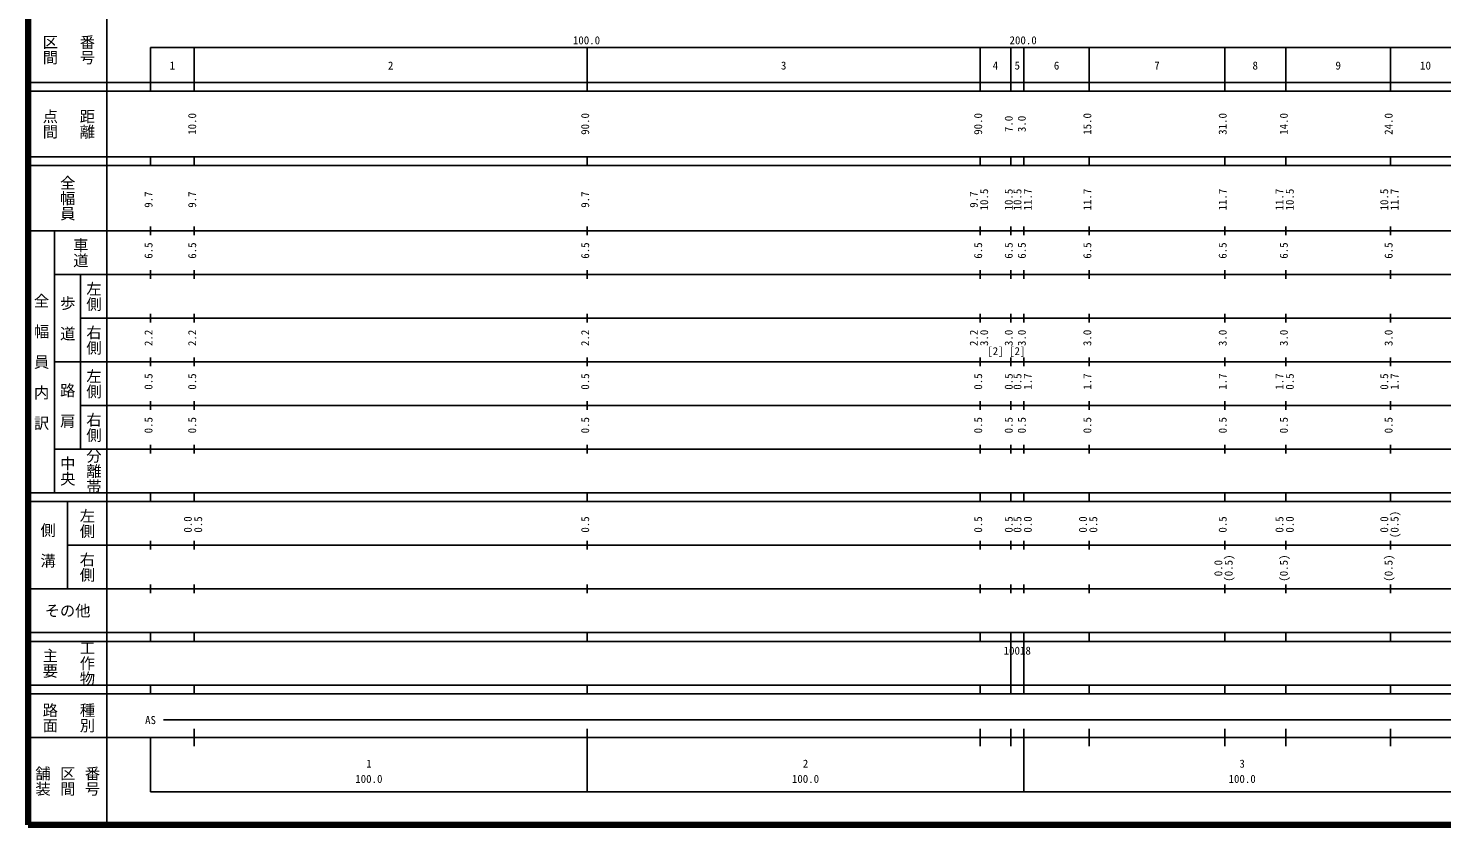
# Model space of a CAD drawing. Units: millimetres on the paper, enlarged 1000 times. Extents: x 40000 to 680000, y 20000 to 380000.
# Drawn here: x 40000 to 363711, y 20000 to 202409 of the extents above; entities that cross this region are included whole.
import ezdxf
from ezdxf.enums import TextEntityAlignment as Align

# ---------------------------------------------------------------- set-up
doc = ezdxf.new("R2010")
doc.units = ezdxf.units.MM
doc.header["$LTSCALE"] = 1000
doc.layers.add('作業ﾚｲﾔ1', color=7, linetype='Continuous', lineweight=25)
doc.styles.add('@ＭＳ ゴシック', font='')
doc.styles.add('ＭＳ ゴシック', font='')
doc.styles.get('@ＭＳ ゴシック').set_extended_font_data('@MS Gothic')
doc.styles.get('ＭＳ ゴシック').set_extended_font_data('MS Gothic')

msp = doc.modelspace()

# ---------------------------------------------------------------- linework, layer by layer
at = {"layer": '作業ﾚｲﾔ1', "lineweight": 140}
for p, q in [((40000, 380000), (40000, 20000)), ((40000, 20000), (680000, 20000))]:
    msp.add_line(p, q, dxfattribs=at)
at = {"layer": '作業ﾚｲﾔ1'}
for p, q in [((58000, 370000), (58000, 20000)), ((68000, 198000), (579000, 198000)), ((68000, 198000), (68000, 188000)), ((78000, 188000), (78000, 198000)), ((168000, 188000), (168000, 198000)), ((258000, 188000), (258000, 198000)), ((265000, 188000), (265000, 198000)), ((268000, 188000), (268000, 198000)), ((283000, 188000), (283000, 198000)), ((314000, 188000), (314000, 198000)), ((328000, 188000), (328000, 198000)), ((352000, 188000), (352000, 198000)), ((40000, 190000), (579000, 190000)), ((40000, 188000), (579000, 188000)), ((40000, 173000), (579000, 173000)), ((68000, 171000), (68000, 173000)), ((78000, 171000), (78000, 173000)), ((168000, 171000), (168000, 173000)), ((258000, 171000), (258000, 173000)), ((265000, 171000), (265000, 173000)), ((268000, 171000), (268000, 173000)), ((283000, 171000), (283000, 173000)), ((314000, 171000), (314000, 173000)), ((328000, 171000), (328000, 173000)), ((352000, 171000), (352000, 173000)), ((40000, 171000), (579000, 171000)), ((40000, 156000), (579000, 156000)), ((46000, 96000), (46000, 156000)), ((68000, 155000), (68000, 157000)), ((78000, 155000), (78000, 157000)), ((168000, 155000), (168000, 157000)), ((258000, 155000), (258000, 157000)), ((265000, 155000), (265000, 157000)), ((268000, 155000), (268000, 157000)), ((283000, 155000), (283000, 157000)), ((314000, 155000), (314000, 157000)), ((328000, 155000), (328000, 157000)), ((352000, 155000), (352000, 157000)), ((46000, 146000), (579000, 146000)), ((52000, 146000), (52000, 106000)), ((68000, 145000), (68000, 147000)), ((78000, 145000), (78000, 147000)), ((168000, 145000), (168000, 147000)), ((258000, 145000), (258000, 147000)), ((265000, 145000), (265000, 147000)), ((268000, 145000), (268000, 147000)), ((283000, 145000), (283000, 147000)), ((314000, 145000), (314000, 147000)), ((328000, 145000), (328000, 147000)), ((352000, 145000), (352000, 147000)), ((52000, 136000), (579000, 136000)), ((68000, 135000), (68000, 137000)), ((78000, 135000), (78000, 137000)), ((168000, 135000), (168000, 137000)), ((258000, 135000), (258000, 137000)), ((265000, 135000), (265000, 137000)), ((268000, 135000), (268000, 137000)), ((283000, 135000), (283000, 137000)), ((314000, 135000), (314000, 137000)), ((328000, 135000), (328000, 137000)), ((352000, 135000), (352000, 137000)), ((68000, 125000), (68000, 127000)), ((78000, 125000), (78000, 127000)), ((168000, 125000), (168000, 127000)), ((258000, 125000), (258000, 127000)), ((265000, 125000), (265000, 127000)), ((268000, 125000), (268000, 127000)), ((283000, 125000), (283000, 127000)), ((314000, 125000), (314000, 127000)), ((328000, 125000), (328000, 127000)), ((352000, 125000), (352000, 127000)), ((46000, 126000), (579000, 126000)), ((68000, 115000), (68000, 117000)), ((78000, 115000), (78000, 117000)), ((168000, 115000), (168000, 117000)), ((258000, 115000), (258000, 117000)), ((265000, 115000), (265000, 117000)), ((268000, 115000), (268000, 117000)), ((283000, 115000), (283000, 117000)), ((314000, 115000), (314000, 117000)), ((328000, 115000), (328000, 117000)), ((352000, 115000), (352000, 117000)), ((52000, 116000), (579000, 116000)), ((68000, 105000), (68000, 107000)), ((78000, 105000), (78000, 107000)), ((168000, 105000), (168000, 107000)), ((258000, 105000), (258000, 107000)), ((265000, 105000), (265000, 107000)), ((268000, 105000), (268000, 107000)), ((283000, 105000), (283000, 107000)), ((314000, 105000), (314000, 107000)), ((328000, 105000), (328000, 107000)), ((352000, 105000), (352000, 107000)), ((46000, 106000), (579000, 106000)), ((40000, 96000), (579000, 96000)), ((40000, 94000), (579000, 94000)), ((49000, 94000), (49000, 74000)), ((68000, 94000), (68000, 96000)), ((78000, 94000), (78000, 96000)), ((168000, 94000), (168000, 96000)), ((258000, 94000), (258000, 96000)), ((265000, 94000), (265000, 96000)), ((268000, 94000), (268000, 96000)), ((283000, 94000), (283000, 96000)), ((314000, 94000), (314000, 96000)), ((328000, 94000), (328000, 96000)), ((352000, 94000), (352000, 96000)), ((68000, 83000), (68000, 85000)), ((78000, 83000), (78000, 85000)), ((168000, 83000), (168000, 85000)), ((258000, 83000), (258000, 85000)), ((265000, 83000), (265000, 85000)), ((268000, 83000), (268000, 85000)), ((283000, 83000), (283000, 85000)), ((314000, 83000), (314000, 85000)), ((328000, 83000), (328000, 85000)), ((352000, 83000), (352000, 85000)), ((49000, 84000), (579000, 84000)), ((68000, 73000), (68000, 75000)), ((78000, 73000), (78000, 75000)), ((168000, 73000), (168000, 75000)), ((258000, 73000), (258000, 75000)), ((265000, 73000), (265000, 75000)), ((268000, 73000), (268000, 75000)), ((283000, 73000), (283000, 75000)), ((314000, 73000), (314000, 75000)), ((328000, 73000), (328000, 75000)), ((352000, 73000), (352000, 75000)), ((40000, 74000), (579000, 74000)), ((40000, 64000), (579000, 64000)), ((40000, 62000), (579000, 62000)), ((68000, 62000), (68000, 64000)), ((78000, 62000), (78000, 64000)), ((168000, 62000), (168000, 64000)), ((258000, 62000), (258000, 64000)), ((265000, 62000), (265000, 64000)), ((265000, 52000), (265000, 62000)), ((268000, 62000), (268000, 64000)), ((268000, 52000), (268000, 62000)), ((283000, 62000), (283000, 64000)), ((314000, 62000), (314000, 64000)), ((328000, 62000), (328000, 64000)), ((352000, 62000), (352000, 64000)), ((40000, 52000), (579000, 52000)), ((68000, 50000), (68000, 52000)), ((78000, 50000), (78000, 52000)), ((168000, 50000), (168000, 52000)), ((258000, 50000), (258000, 52000)), ((265000, 50000), (265000, 52000)), ((268000, 50000), (268000, 52000)), ((283000, 50000), (283000, 52000)), ((314000, 50000), (314000, 52000)), ((328000, 50000), (328000, 52000)), ((352000, 50000), (352000, 52000)), ((40000, 50000), (579000, 50000)), ((71000, 44000), (565000, 44000)), ((40000, 40000), (579000, 40000)), ((68000, 40000), (68000, 27500)), ((78000, 38000), (78000, 42000)), ((168000, 27500), (168000, 42000)), ((258000, 38000), (258000, 42000)), ((265000, 38000), (265000, 42000)), ((268000, 27500), (268000, 42000)), ((283000, 38000), (283000, 42000)), ((314000, 38000), (314000, 42000)), ((328000, 38000), (328000, 42000)), ((352000, 38000), (352000, 42000)), ((68000, 27500), (579000, 27500))]:
    msp.add_line(p, q, dxfattribs=at)

# ---------------------------------------------------------------- texts
at = {"layer": '作業ﾚｲﾔ1', "style": '@ＭＳ ゴシック'}
for s, p in [('番号', (53500, 197500)), ('区間', (45000, 197500)), ('点間', (45000, 180500)), ('距離', (53500, 180500)), ('全幅員', (49000, 163500)), ('車道', (52000, 151000)), ('左側', (55000, 141000)), ('全\u3000幅\u3000員\u3000内\u3000訳', (43000, 126000)), ('歩\u3000道', (49000, 136000)), ('右側', (55000, 131000)), ('左側', (55000, 121000)), ('路\u3000肩', (49000, 116000)), ('右側', (55000, 111000)), ('中央', (49000, 101000)), ('分離帯', (55000, 101000)), ('左側', (53500, 89000)), ('側\u3000溝', (44500, 84000)), ('右側', (53500, 79000)), ('工作物', (53500, 57000)), ('主要', (45000, 57000)), ('路面', (45000, 44500)), ('種別', (53500, 44500)), ('舗装', (43333, 30000)), ('区間', (49000, 30000)), ('番号', (54667, 30000))]:
    msp.add_text(s, height=2566, rotation=270, dxfattribs=at).set_placement(p, align=Align.MIDDLE_CENTER)
at = {"layer": '作業ﾚｲﾔ1', "style": 'ＭＳ ゴシック'}
for s, p in [('100.0', (167844, 198195)), ('200.0', (267844, 198195)), ('1', (73000, 192405)), ('2', (123000, 192405)), ('3', (213000, 192405)), ('4', (261500, 192405)), ('5', (266500, 192405)), ('6', (275500, 192405)), ('7', (298500, 192405)), ('8', (321000, 192405)), ('9', (340000, 192405)), ('10', (360000, 192405)), ('[2]', (261500, 127000)), ('[2]', (266500, 127000)), ('AS', (68000, 42500)), ('1', (118000, 32523)), ('2', (218000, 32523)), ('3', (318000, 32523)), ('100.0', (118000, 29033)), ('100.0', (218000, 29033)), ('100.0', (318000, 29033))]:
    msp.add_text(s, height=1833, dxfattribs=at).set_placement(p, align=Align.BOTTOM_CENTER)
for s, p in [('10.0', (79000, 180500)), ('90.0', (169000, 180500)), ('90.0', (259000, 180500)), ('7.0', (266000, 180500)), ('3.0', (269000, 180500)), ('15.0', (284000, 180500)), ('31.0', (315000, 180500)), ('14.0', (329000, 180500)), ('24.0', (353000, 180500)), ('10.5', (260370, 163174)), ('10.5', (266000, 163174)), ('10.5', (268000, 163174)), ('11.7', (270370, 163174)), ('11.7', (284000, 163174)), ('11.7', (315000, 163174)), ('11.7', (328000, 163174)), ('10.5', (330370, 163174)), ('10.5', (352000, 163174)), ('11.7', (354370, 163174)), ('9.7', (69000, 163174)), ('9.7', (79000, 163174)), ('9.7', (169000, 163174)), ('9.7', (258000, 163174)), ('6.5', (69000, 151500)), ('6.5', (79000, 151500)), ('6.5', (169000, 151500)), ('6.5', (259000, 151500)), ('6.5', (266000, 151500)), ('6.5', (269000, 151500)), ('6.5', (284000, 151500)), ('6.5', (315000, 151500)), ('6.5', (329000, 151500)), ('6.5', (353000, 151500)), ('2.2', (69000, 131500)), ('2.2', (79000, 131500)), ('2.2', (169000, 131500)), ('2.2', (258000, 131500)), ('3.0', (260370, 131500)), ('3.0', (266000, 131500)), ('3.0', (269000, 131500)), ('3.0', (284000, 131500)), ('3.0', (315000, 131500)), ('3.0', (329000, 131500)), ('3.0', (353000, 131500)), ('0.5', (69000, 121500)), ('0.5', (79000, 121500)), ('0.5', (169000, 121500)), ('0.5', (259000, 121500)), ('0.5', (266000, 121500)), ('0.5', (268000, 121500)), ('1.7', (270370, 121500)), ('1.7', (284000, 121500)), ('1.7', (315000, 121500)), ('1.7', (328000, 121500)), ('0.5', (330370, 121500)), ('0.5', (352000, 121500)), ('1.7', (354370, 121500)), ('0.5', (69000, 111500)), ('0.5', (79000, 111500)), ('0.5', (169000, 111500)), ('0.5', (259000, 111500)), ('0.5', (266000, 111500)), ('0.5', (269000, 111500)), ('0.5', (284000, 111500)), ('0.5', (315000, 111500)), ('0.5', (329000, 111500)), ('0.5', (353000, 111500)), ('(0.5)', (354370, 88764)), ('0.0', (78000, 88764)), ('0.5', (80370, 88764)), ('0.5', (169000, 88764)), ('0.5', (259000, 88764)), ('0.5', (266000, 88764)), ('0.5', (268000, 88764)), ('0.0', (270370, 88764)), ('0.0', (283000, 88764)), ('0.5', (285370, 88764)), ('0.5', (315000, 88764)), ('0.5', (328000, 88764)), ('0.0', (330370, 88764)), ('0.0', (352000, 88764)), ('(0.5)', (316370, 78764)), ('(0.5)', (329000, 78764)), ('(0.5)', (353000, 78764)), ('0.0', (314000, 78764))]:
    msp.add_text(s, height=1833, rotation=90, dxfattribs=at).set_placement(p, align=Align.BOTTOM_CENTER)
msp.add_text('その他', height=2566, dxfattribs=at).set_placement((49000, 69000), align=Align.MIDDLE_CENTER)
msp.add_text('10018', height=1833, dxfattribs=at).set_placement((263375, 58405), align=Align.BOTTOM_LEFT)

doc.saveas('drawing.dxf')
